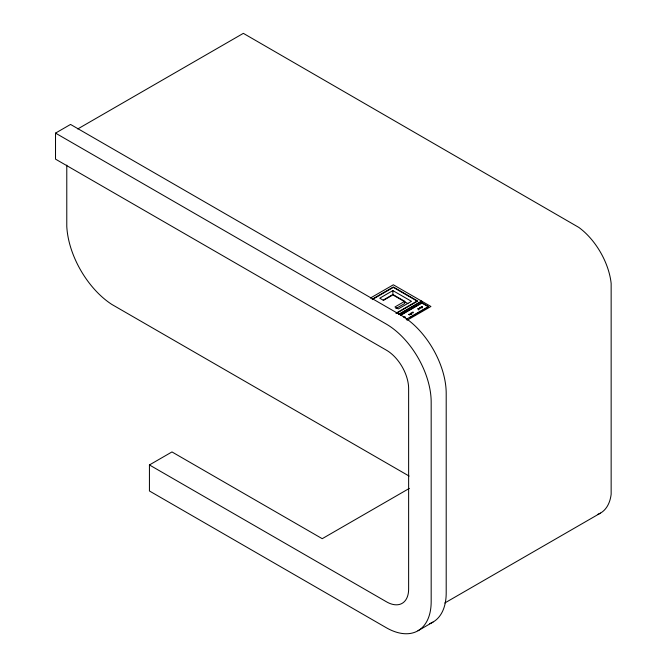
<?xml version="1.0" encoding="UTF-8"?>
<svg xmlns="http://www.w3.org/2000/svg" width="667" height="667" viewBox="0 0 667 667"><rect width="100%" height="100%" fill="white"/><g stroke="black" fill="none" stroke-linecap="round" stroke-linejoin="round"><path stroke-width="1" d="M55.519 133.117L386.093 323.97A63.749 36.81 60 0 1 431.174 402.051L431.174 601.584A63.749 36.81 60 0 1 386.093 627.614L149.433 490.979L149.433 464.949L386.093 601.584A31.366 18.109 60 0 0 408.629 588.569L408.629 389.036A31.399 18.126 60 0 0 386.093 350L55.519 159.138L55.519 133.117L70.544 124.437L401.117 315.299A63.749 36.81 60 0 1 446.198 393.372L446.198 592.913A63.749 36.81 60 0 1 429.481 623.712M77.739 128.956L243.347 33.35L578.823 227.422A53.102 30.657 60 0 1 611.147 283.417L611.147 494.272A53.102 30.657 60 0 1 597.74 514.39M370.377 298.057L393.355 284.792L430.924 306.478L407.062 320.26M372.319 299.108L393.355 286.96L417.775 301.059L396.74 313.207M372.219 299.6L393.355 287.394L417.025 301.059L395.881 313.265M404.719 301.326L394.956 306.97L398.332 308.921L411.481 301.326L392.888 290.595L379.74 298.182L383.125 300.133L392.888 294.497L404.719 301.326L404.719 303.493L395.839 308.621M383.25 300.5L392.013 295.439M398.549 314.324L421.536 301.059M398.924 314.541L421.911 301.276M401.2 313.882L402.968 312.856M404.736 311.839L406.503 310.814M412.698 307.245L414.465 306.228M400.5 315.016L421.911 302.66L428.522 306.478L428.522 306.912L421.911 303.093L400.5 315.458M149.433 464.949L171.969 451.934L322.228 538.686L409.363 488.386M406.22 319.351L428.522 306.478M409.788 317.725L416.033 314.124M417.817 313.09L427.63 307.429M444.772 603.001L600.467 513.106M417.967 630.765L432.991 622.094M410.664 314.474L411.789 314.474M421.619 307.812L422.411 307.812M418.242 309.813L419.043 309.813M393.772 295.439L407.946 303.618M409.096 476.055L111.864 304.452A67.892 39.195 60 0 1 66.783 226.38L66.783 165.099M421.911 302.66L421.911 303.093M392.888 290.595L392.888 294.931M404.019 317.15C405.177 319.009 406.245 315.783 404.019 317.15M408.729 314.399C409.897 316.266 410.964 313.031 408.729 314.399M410.455 313.382C411.622 315.241 412.681 312.014 410.455 313.382M412.106 312.406C413.265 314.265 414.332 311.03 412.106 312.406M417.875 308.788C419.034 310.655 420.102 307.42 417.875 308.788M419.601 307.77C420.76 309.638 421.827 306.403 419.601 307.77M421.244 306.795C422.411 308.654 423.47 305.428 421.244 306.795"/></g></svg>
